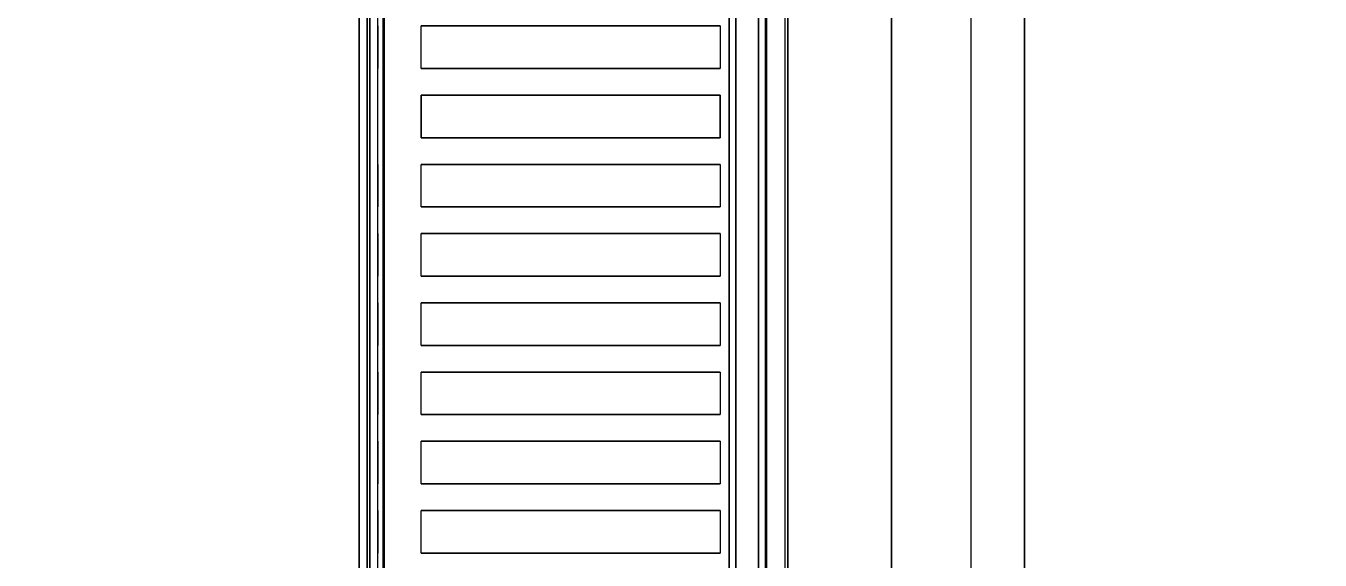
# Model space of a CAD drawing. Header units: millimetres. Extents: x 45 to 25350, y 77 to 5059.
# Drawn here: x 22143.73 to 22168.05, y 3833.37 to 3843.4 of the extents above; entities that cross this region are included whole.
import ezdxf

# ---------------------------------------------------------------- set-up
doc = ezdxf.new("R2010")
doc.units = ezdxf.units.MM
doc.header["$LTSCALE"] = 5
doc.linetypes.add('TRATTO-PUNTO', pattern=[1, 0.5, -0.25, 0, -0.25])
for name, color, linetype in [('200-EquipBorder-2d', 9, 'Continuous'), ('200-EquipInternal-2d', 252, 'Continuous'), ('200-EquipSteel-3d', 9, 'Continuous'), ('HG-001 Duvar', 6, 'Continuous')]:
    doc.layers.add(name, color=color, linetype=linetype)
doc.layers.add('200-InsPoint-3D', color=3, linetype='Continuous', plot=False)

# ---------------------------------------------------------------- blocks, each defined once
blk = doc.blocks.new('ELECTROLUX-MC7-PASTACOOKER-400')
at = {"layer": '200-EquipInternal-2d'}
for points in [[(63.76, -100), (336.24, -100, -0.414214), (370, -133.76), (370, -571.24, -0.414214), (336.24, -605), (63.76, -605, -0.414214), (30, -571.24), (30, -133.76, -0.414214)], [(63.76, -115), (336.24, -115, -0.414214), (355, -133.76), (355, -571.24, -0.414214), (336.24, -590), (63.76, -590, -0.414214), (45, -571.24), (45, -133.76, -0.414214)], [(325, -155), (325, -485, -0.414214), (295, -515), (105, -515, -0.414214), (75, -485), (75, -155, -0.414214), (105, -125), (295, -125, -0.414214)]]:
    blk.add_lwpolyline(points, format="xyb", close=True, dxfattribs=at)
at = {"layer": '200-EquipSteel-3d', "invisible_edges": 5}
for points in [[(400, -80.5, 900), (336.24, -100, 900), (63.76, -100, 900), (0, -80.5, 900)], [(105, -125, 890), (63.76, -115, 890), (336.24, -115, 890), (295, -125, 890)]]:
    blk.add_3dface(points, dxfattribs=at)
at = {"layer": '200-EquipSteel-3d'}
for points in [[(63.76, -100, 900), (63.76, -115, 890), (336.24, -115, 890), (336.24, -100, 900)], [(105, -125, 680), (295, -125, 680), (295, -125, 890), (105, -125, 890)]]:
    blk.add_3dface(points, dxfattribs=at)
blk = doc.blocks.new('ELECTROLUX-MC-CAMINO400')
at = {"layer": '200-EquipInternal-2d'}
for points in [[(0, -0.21), (400, -0.21), (400, -75.21), (0, -75.21)], [(144, -10.37), (152, -10.37), (152, -66.52), (144, -66.52)], [(157, -10.37), (165, -10.37), (165, -66.52), (157, -66.52)], [(170, -10.37), (178, -10.37), (178, -66.52), (170, -66.52)], [(183, -10.37), (191, -10.37), (191, -66.52), (183, -66.52)], [(196, -10.37), (204, -10.37), (204, -66.52), (196, -66.52)], [(209, -10.37), (217, -10.37), (217, -66.52), (209, -66.52)], [(222, -10.37), (230, -10.37), (230, -66.52), (222, -66.52)], [(235, -10.37), (243, -10.37), (243, -66.52), (235, -66.52)]]:
    blk.add_lwpolyline(points, close=True, dxfattribs=at)
at = {"layer": '200-EquipSteel-3d'}
for points in [[(0, -0.21, 917.01), (0, -0.21, 956), (400, -0.21, 956), (400, -0.21, 917.01)], [(0, -69.44, 915), (0, -3.39, 915), (400, -3.39, 915), (400, -69.44, 915)]]:
    blk.add_3dface(points, dxfattribs=at)
for points, invisible_edges in [([(0, -0.21, 956), (0, -0.36, 956.76), (400, -0.36, 956.76), (400, -0.21, 956)], 2), ([(0, -0.25, 916.62), (0, -0.21, 917.01), (400, -0.21, 917.01), (400, -0.25, 916.62)], 8), ([(0, -0.37, 916.23), (0, -0.25, 916.62), (400, -0.25, 916.62), (400, -0.37, 916.23)], 10), ([(0, -0.36, 956.76), (0, -0.78, 957.41), (400, -0.78, 957.41), (400, -0.36, 956.76)], 10), ([(0, -0.56, 915.88), (0, -0.37, 916.23), (400, -0.37, 916.23), (400, -0.56, 915.88)], 10), ([(0, -0.82, 915.58), (0, -0.56, 915.88), (400, -0.56, 915.88), (400, -0.82, 915.58)], 10), ([(0, -0.78, 957.41), (0, -1.43, 957.84), (400, -1.43, 957.84), (400, -0.78, 957.41)], 10), ([(0, -1.41, 915.27), (0, -0.82, 915.58), (400, -0.82, 915.58), (400, -1.41, 915.27)], 10), ([(0, -2.05, 915.07), (0, -1.41, 915.27), (400, -1.41, 915.27), (400, -2.05, 915.07)], 10), ([(0, -1.43, 957.84), (0, -2.19, 958), (400, -2.19, 958), (400, -1.43, 957.84)], 8), ([(0, -2.72, 914.98), (0, -2.05, 915.07), (400, -2.05, 915.07), (400, -2.72, 914.98)], 10), ([(139, -2.19, 958), (144, -2.19, 958), (144, -10.37, 957.76), (139, -10.37, 957.76)], 14), ([(144, -10.37, 957.76), (152, -10.37, 957.76), (152, -2.19, 958), (144, -2.19, 958)], 10), ([(152, -2.19, 958), (157, -2.19, 958), (157, -10.37, 957.76), (152, -10.37, 957.76)], 14), ([(157, -10.37, 957.76), (165, -10.37, 957.76), (165, -2.19, 958), (157, -2.19, 958)], 10), ([(165, -2.19, 958), (170, -2.19, 958), (170, -10.37, 957.76), (165, -10.37, 957.76)], 14), ([(170, -10.37, 957.76), (178, -10.37, 957.76), (178, -2.19, 958), (170, -2.19, 958)], 10), ([(178, -2.19, 958), (183, -2.19, 958), (183, -10.37, 957.76), (178, -10.37, 957.76)], 14), ([(183, -10.37, 957.76), (191, -10.37, 957.76), (191, -2.19, 958), (183, -2.19, 958)], 10), ([(191, -2.19, 958), (196, -2.19, 958), (196, -10.37, 957.76), (191, -10.37, 957.76)], 14), ([(196, -10.37, 957.76), (204, -10.37, 957.76), (204, -2.19, 958), (196, -2.19, 958)], 10), ([(204, -2.19, 958), (209, -2.19, 958), (209, -10.37, 957.76), (204, -10.37, 957.76)], 14), ([(209, -10.37, 957.76), (217, -10.37, 957.76), (217, -2.19, 958), (209, -2.19, 958)], 10), ([(217, -2.19, 958), (222, -2.19, 958), (222, -10.37, 957.76), (217, -10.37, 957.76)], 14), ([(230, -10.37, 957.76), (222, -10.37, 957.76), (222, -2.19, 958), (230, -2.19, 958)], 10), ([(230, -2.19, 958), (235, -2.19, 958), (235, -10.37, 957.76), (230, -10.37, 957.76)], 14), ([(235, -10.37, 957.76), (243, -10.37, 957.76), (243, -2.19, 958), (235, -2.19, 958)], 10), ([(243, -2.19, 958), (248, -2.19, 958), (248, -10.37, 957.76), (243, -10.37, 957.76)], 14), ([(0, -3.39, 915), (0, -2.72, 914.98), (400, -2.72, 914.98), (400, -3.39, 915)], 2), ([(139, -17.47, 956.91), (139, -10.37, 957.76), (144, -10.37, 957.76), (144, -17.47, 956.91)], 10), ([(152, -17.47, 956.91), (152, -10.37, 957.76), (157, -10.37, 957.76), (157, -17.47, 956.91)], 10), ([(165, -17.47, 956.91), (165, -10.37, 957.76), (170, -10.37, 957.76), (170, -17.47, 956.91)], 10), ([(178, -17.47, 956.91), (178, -10.37, 957.76), (183, -10.37, 957.76), (183, -17.47, 956.91)], 10), ([(191, -17.47, 956.91), (191, -10.37, 957.76), (196, -10.37, 957.76), (196, -17.47, 956.91)], 10), ([(204, -17.47, 956.91), (204, -10.37, 957.76), (209, -10.37, 957.76), (209, -17.47, 956.91)], 10), ([(217, -17.47, 956.91), (217, -10.37, 957.76), (222, -10.37, 957.76), (222, -17.47, 956.91)], 10), ([(230, -17.47, 956.91), (230, -10.37, 957.76), (235, -10.37, 957.76), (235, -17.47, 956.91)], 10), ([(243, -17.47, 956.91), (243, -10.37, 957.76), (248, -10.37, 957.76), (248, -17.47, 956.91)], 10), ([(139, -24.48, 955.45), (139, -17.47, 956.91), (144, -17.47, 956.91), (144, -24.48, 955.45)], 10), ([(152, -24.48, 955.45), (152, -17.47, 956.91), (157, -17.47, 956.91), (157, -24.48, 955.45)], 10), ([(165, -24.48, 955.45), (165, -17.47, 956.91), (170, -17.47, 956.91), (170, -24.48, 955.45)], 10), ([(178, -24.48, 955.45), (178, -17.47, 956.91), (183, -17.47, 956.91), (183, -24.48, 955.45)], 10), ([(191, -24.48, 955.45), (191, -17.47, 956.91), (196, -17.47, 956.91), (196, -24.48, 955.45)], 10), ([(204, -24.48, 955.45), (204, -17.47, 956.91), (209, -17.47, 956.91), (209, -24.48, 955.45)], 10), ([(217, -24.48, 955.45), (217, -17.47, 956.91), (222, -17.47, 956.91), (222, -24.48, 955.45)], 10), ([(230, -24.48, 955.45), (230, -17.47, 956.91), (235, -17.47, 956.91), (235, -24.48, 955.45)], 10), ([(243, -24.48, 955.45), (243, -17.47, 956.91), (248, -17.47, 956.91), (248, -24.48, 955.45)], 10), ([(139, -31.33, 953.39), (139, -24.48, 955.45), (144, -24.48, 955.45), (144, -31.33, 953.39)], 10), ([(152, -31.33, 953.39), (152, -24.48, 955.45), (157, -24.48, 955.45), (157, -31.33, 953.39)], 10), ([(165, -31.33, 953.39), (165, -24.48, 955.45), (170, -24.48, 955.45), (170, -31.33, 953.39)], 10), ([(178, -31.33, 953.39), (178, -24.48, 955.45), (183, -24.48, 955.45), (183, -31.33, 953.39)], 10), ([(191, -31.33, 953.39), (191, -24.48, 955.45), (196, -24.48, 955.45), (196, -31.33, 953.39)], 10), ([(204, -31.33, 953.39), (204, -24.48, 955.45), (209, -24.48, 955.45), (209, -31.33, 953.39)], 10), ([(217, -31.33, 953.39), (217, -24.48, 955.45), (222, -24.48, 955.45), (222, -31.33, 953.39)], 10), ([(230, -31.33, 953.39), (230, -24.48, 955.45), (235, -24.48, 955.45), (235, -31.33, 953.39)], 10), ([(243, -31.33, 953.39), (243, -24.48, 955.45), (248, -24.48, 955.45), (248, -31.33, 953.39)], 10), ([(139, -37.98, 950.75), (139, -31.33, 953.39), (144, -31.33, 953.39), (144, -37.98, 950.75)], 10), ([(152, -37.98, 950.75), (152, -31.33, 953.39), (157, -31.33, 953.39), (157, -37.98, 950.75)], 10), ([(165, -37.98, 950.75), (165, -31.33, 953.39), (170, -31.33, 953.39), (170, -37.98, 950.75)], 10), ([(178, -37.98, 950.75), (178, -31.33, 953.39), (183, -31.33, 953.39), (183, -37.98, 950.75)], 10), ([(191, -37.98, 950.75), (191, -31.33, 953.39), (196, -31.33, 953.39), (196, -37.98, 950.75)], 10), ([(204, -37.98, 950.75), (204, -31.33, 953.39), (209, -31.33, 953.39), (209, -37.98, 950.75)], 10), ([(217, -37.98, 950.75), (217, -31.33, 953.39), (222, -31.33, 953.39), (222, -37.98, 950.75)], 10), ([(230, -37.98, 950.75), (230, -31.33, 953.39), (235, -31.33, 953.39), (235, -37.98, 950.75)], 10), ([(243, -37.98, 950.75), (243, -31.33, 953.39), (248, -31.33, 953.39), (248, -37.98, 950.75)], 10), ([(139, -44.37, 947.54), (139, -37.98, 950.75), (144, -37.98, 950.75), (144, -44.37, 947.54)], 10), ([(152, -44.37, 947.54), (152, -37.98, 950.75), (157, -37.98, 950.75), (157, -44.37, 947.54)], 10), ([(165, -44.37, 947.54), (165, -37.98, 950.75), (170, -37.98, 950.75), (170, -44.37, 947.54)], 10), ([(178, -44.37, 947.54), (178, -37.98, 950.75), (183, -37.98, 950.75), (183, -44.37, 947.54)], 10), ([(191, -44.37, 947.54), (191, -37.98, 950.75), (196, -37.98, 950.75), (196, -44.37, 947.54)], 10), ([(204, -44.37, 947.54), (204, -37.98, 950.75), (209, -37.98, 950.75), (209, -44.37, 947.54)], 10), ([(217, -44.37, 947.54), (217, -37.98, 950.75), (222, -37.98, 950.75), (222, -44.37, 947.54)], 10), ([(230, -44.37, 947.54), (230, -37.98, 950.75), (235, -37.98, 950.75), (235, -44.37, 947.54)], 10), ([(243, -44.37, 947.54), (243, -37.98, 950.75), (248, -37.98, 950.75), (248, -44.37, 947.54)], 10), ([(139, -50.47, 943.8), (139, -44.37, 947.54), (144, -44.37, 947.54), (144, -50.47, 943.8)], 10), ([(152, -50.47, 943.8), (152, -44.37, 947.54), (157, -44.37, 947.54), (157, -50.47, 943.8)], 10), ([(165, -50.47, 943.8), (165, -44.37, 947.54), (170, -44.37, 947.54), (170, -50.47, 943.8)], 10), ([(178, -50.47, 943.8), (178, -44.37, 947.54), (183, -44.37, 947.54), (183, -50.47, 943.8)], 10), ([(191, -50.47, 943.8), (191, -44.37, 947.54), (196, -44.37, 947.54), (196, -50.47, 943.8)], 10), ([(204, -50.47, 943.8), (204, -44.37, 947.54), (209, -44.37, 947.54), (209, -50.47, 943.8)], 10), ([(217, -50.47, 943.8), (217, -44.37, 947.54), (222, -44.37, 947.54), (222, -50.47, 943.8)], 10), ([(230, -50.47, 943.8), (230, -44.37, 947.54), (235, -44.37, 947.54), (235, -50.47, 943.8)], 10), ([(243, -50.47, 943.8), (243, -44.37, 947.54), (248, -44.37, 947.54), (248, -50.47, 943.8)], 10), ([(139, -56.22, 939.54), (139, -50.47, 943.8), (144, -50.47, 943.8), (144, -56.22, 939.54)], 10), ([(152, -56.22, 939.54), (152, -50.47, 943.8), (157, -50.47, 943.8), (157, -56.22, 939.54)], 10), ([(165, -56.22, 939.54), (165, -50.47, 943.8), (170, -50.47, 943.8), (170, -56.22, 939.54)], 10), ([(178, -56.22, 939.54), (178, -50.47, 943.8), (183, -50.47, 943.8), (183, -56.22, 939.54)], 10), ([(191, -56.22, 939.54), (191, -50.47, 943.8), (196, -50.47, 943.8), (196, -56.22, 939.54)], 10), ([(204, -56.22, 939.54), (204, -50.47, 943.8), (209, -50.47, 943.8), (209, -56.22, 939.54)], 10), ([(217, -56.22, 939.54), (217, -50.47, 943.8), (222, -50.47, 943.8), (222, -56.22, 939.54)], 10), ([(230, -56.22, 939.54), (230, -50.47, 943.8), (235, -50.47, 943.8), (235, -56.22, 939.54)], 10), ([(243, -56.22, 939.54), (243, -50.47, 943.8), (248, -50.47, 943.8), (248, -56.22, 939.54)], 10), ([(139, -61.59, 934.81), (139, -56.22, 939.54), (144, -56.22, 939.54), (144, -61.59, 934.81)], 10), ([(152, -61.59, 934.81), (152, -56.22, 939.54), (157, -56.22, 939.54), (157, -61.59, 934.81)], 10), ([(165, -61.59, 934.81), (165, -56.22, 939.54), (170, -56.22, 939.54), (170, -61.59, 934.81)], 10), ([(178, -61.59, 934.81), (178, -56.22, 939.54), (183, -56.22, 939.54), (183, -61.59, 934.81)], 10), ([(191, -61.59, 934.81), (191, -56.22, 939.54), (196, -56.22, 939.54), (196, -61.59, 934.81)], 10), ([(204, -61.59, 934.81), (204, -56.22, 939.54), (209, -56.22, 939.54), (209, -61.59, 934.81)], 10), ([(217, -61.59, 934.81), (217, -56.22, 939.54), (222, -56.22, 939.54), (222, -61.59, 934.81)], 10), ([(230, -61.59, 934.81), (230, -56.22, 939.54), (235, -56.22, 939.54), (235, -61.59, 934.81)], 10), ([(243, -61.59, 934.81), (243, -56.22, 939.54), (248, -56.22, 939.54), (248, -61.59, 934.81)], 10), ([(139, -66.52, 929.63), (139, -61.59, 934.81), (144, -61.59, 934.81), (144, -66.52, 929.63)], 10), ([(152, -66.52, 929.63), (152, -61.59, 934.81), (157, -61.59, 934.81), (157, -66.52, 929.63)], 10), ([(165, -66.52, 929.63), (165, -61.59, 934.81), (170, -61.59, 934.81), (170, -66.52, 929.63)], 10), ([(178, -66.52, 929.63), (178, -61.59, 934.81), (183, -61.59, 934.81), (183, -66.52, 929.63)], 10), ([(191, -66.52, 929.63), (191, -61.59, 934.81), (196, -61.59, 934.81), (196, -66.52, 929.63)], 10), ([(204, -66.52, 929.63), (204, -61.59, 934.81), (209, -61.59, 934.81), (209, -66.52, 929.63)], 10), ([(217, -66.52, 929.63), (217, -61.59, 934.81), (222, -61.59, 934.81), (222, -66.52, 929.63)], 10), ([(230, -66.52, 929.63), (230, -61.59, 934.81), (235, -61.59, 934.81), (235, -66.52, 929.63)], 10), ([(243, -66.52, 929.63), (243, -61.59, 934.81), (248, -61.59, 934.81), (248, -66.52, 929.63)], 10), ([(139, -71, 924.05), (144, -71, 924.05), (144, -66.52, 929.63), (139, -66.52, 929.63)], 15), ([(144, -71, 924.05), (152, -71, 924.05), (152, -66.52, 929.63), (144, -66.52, 929.63)], 11), ([(152, -71, 924.05), (157, -71, 924.05), (157, -66.52, 929.63), (152, -66.52, 929.63)], 15), ([(157, -71, 924.05), (165, -71, 924.05), (165, -66.52, 929.63), (157, -66.52, 929.63)], 11), ([(165, -71, 924.05), (170, -71, 924.05), (170, -66.52, 929.63), (165, -66.52, 929.63)], 15), ([(170, -71, 924.05), (178, -71, 924.05), (178, -66.52, 929.63), (170, -66.52, 929.63)], 11), ([(178, -71, 924.05), (183, -71, 924.05), (183, -66.52, 929.63), (178, -66.52, 929.63)], 15), ([(183, -71, 924.05), (191, -71, 924.05), (191, -66.52, 929.63), (183, -66.52, 929.63)], 11), ([(191, -71, 924.05), (196, -71, 924.05), (196, -66.52, 929.63), (191, -66.52, 929.63)], 15), ([(196, -71, 924.05), (204, -71, 924.05), (204, -66.52, 929.63), (196, -66.52, 929.63)], 11), ([(204, -71, 924.05), (209, -71, 924.05), (209, -66.52, 929.63), (204, -66.52, 929.63)], 15), ([(209, -71, 924.05), (217, -71, 924.05), (217, -66.52, 929.63), (209, -66.52, 929.63)], 11), ([(217, -71, 924.05), (222, -71, 924.05), (222, -66.52, 929.63), (217, -66.52, 929.63)], 15), ([(230, -71, 924.05), (222, -71, 924.05), (222, -66.52, 929.63), (230, -66.52, 929.63)], 11), ([(230, -71, 924.05), (235, -71, 924.05), (235, -66.52, 929.63), (230, -66.52, 929.63)], 15), ([(235, -71, 924.05), (243, -71, 924.05), (243, -66.52, 929.63), (235, -66.52, 929.63)], 11), ([(243, -71, 924.05), (248, -71, 924.05), (248, -66.52, 929.63), (243, -66.52, 929.63)], 15), ([(0, -70.76, 915.05), (0, -69.44, 915), (400, -69.44, 915), (400, -70.76, 915.05)], 8), ([(0, -72.06, 915.25), (0, -70.76, 915.05), (400, -70.76, 915.05), (400, -72.06, 915.25)], 10), ([(0, -74.97, 918.1), (0, -71, 924.05), (400, -71, 924.05), (400, -74.97, 918.1)], 2), ([(0, -73.33, 915.6), (0, -72.06, 915.25), (400, -72.06, 915.25), (400, -73.33, 915.6)], 10), ([(0, -74.56, 916.08), (0, -73.33, 915.6), (400, -73.33, 915.6), (400, -74.56, 916.08)], 10), ([(0, -74.96, 916.48), (0, -74.56, 916.08), (400, -74.56, 916.08), (400, -74.96, 916.48)], 10), ([(0, -75.18, 917), (0, -74.96, 916.48), (400, -74.96, 916.48), (400, -75.18, 917)], 10), ([(0, -74.97, 918.1), (0, -75.18, 917.57), (400, -75.18, 917.57), (400, -74.97, 918.1)], 2), ([(0, -75.18, 917.57), (0, -75.18, 917), (400, -75.18, 917), (400, -75.18, 917.57)], 10)]:
    blk.add_3dface(points, dxfattribs=dict(at, invisible_edges=invisible_edges))
blk = doc.blocks.new('ELECTROLUX-MC7-BODYTOP400')
at = {"layer": '200-EquipBorder-2d'}
blk.add_line((0, 0), (400, 0), dxfattribs=at)
at = {"layer": '200-EquipInternal-2d'}
blk.add_line((0, -80), (400, -80), dxfattribs=at)
at = {"layer": '200-EquipSteel-3d'}
for points, invisible_edges in [([(0, -0.34, 912.22), (0, 0, 910.5), (400, 0, 910.5), (400, -0.34, 912.22)], 8), ([(0, 0, 902.7), (0, -0.13, 901.81), (400, -0.13, 901.81), (400, 0, 902.7)], 2), ([(0, -0.13, 901.81), (0, -0.54, 901.01), (400, -0.54, 901.01), (400, -0.13, 901.81)], 10), ([(0, -1.32, 913.68), (0, -0.34, 912.22), (400, -0.34, 912.22), (400, -1.32, 913.68)], 10), ([(0, -0.54, 901.01), (0, -1.19, 900.39), (400, -1.19, 900.39), (400, -0.54, 901.01)], 10), ([(0, -1.19, 900.39), (0, -2, 900), (400, -2, 900), (400, -1.19, 900.39)], 8), ([(0, -2.78, 914.66), (0, -1.32, 913.68), (400, -1.32, 913.68), (400, -2.78, 914.66)], 10), ([(0, -4.5, 915), (0, -2.78, 914.66), (400, -2.78, 914.66), (400, -4.5, 915)], 2), ([(0, -71.6, 914.58), (0, -69.5, 915), (400, -69.5, 915), (400, -71.6, 914.58)], 8), ([(0, -73.39, 913.39), (0, -71.6, 914.58), (400, -71.6, 914.58), (400, -73.39, 913.39)], 10), ([(0, -74.58, 911.6), (0, -73.39, 913.39), (400, -73.39, 913.39), (400, -74.58, 911.6)], 10), ([(0, -75, 909.5), (0, -74.58, 911.6), (400, -74.58, 911.6), (400, -75, 909.5)], 2), ([(0, -75.45, 903.59), (0, -75, 905.7), (400, -75, 905.7), (400, -75.45, 903.59)], 8), ([(0, -76.64, 901.78), (0, -75.45, 903.59), (400, -75.45, 903.59), (400, -76.64, 901.78)], 10), ([(0, -78.4, 900.53), (0, -76.64, 901.78), (400, -76.64, 901.78), (400, -78.4, 900.53)], 10), ([(0, -80.5, 900), (0, -78.4, 900.53), (400, -78.4, 900.53), (400, -80.5, 900)], 2)]:
    blk.add_3dface(points, dxfattribs=dict(at, invisible_edges=invisible_edges))
for points in [[(0, 0, 910.5), (0, 0, 902.7), (400, 0, 902.7), (400, 0, 910.5)], [(0, -655, 650), (0, -2, 650), (400, -2, 650), (400, -655, 650)], [(0, -2, 650), (0, -2, 900), (400, -2, 900), (400, -2, 650)], [(0, -69.5, 915), (0, -4.5, 915), (400, -4.5, 915), (400, -69.5, 915)], [(0, -75, 905.7), (0, -75, 909.5), (400, -75, 909.5), (400, -75, 905.7)]]:
    blk.add_3dface(points, dxfattribs=at)
blk = doc.blocks.new('ELECTROLUX-MC7-BODY400X600')
at = {"layer": '200-EquipSteel-3d'}
for points in [[(21, -2, 650), (379, -2, 650), (379, -2, 245), (21, -2, 245)], [(21, -2, 200), (379, -2, 200), (379, -2, 245), (21, -2, 245)], [(21, -655, 245), (379, -655, 245), (379, -2, 245), (21, -2, 245)], [(21, -655, 200), (379, -655, 200), (379, -2, 200), (21, -2, 200)], [(379, -655, 605), (21, -655, 605), (21, -2, 605), (379, -2, 605)]]:
    blk.add_3dface(points, dxfattribs=at)
blk = doc.blocks.new('E7PCED1KF0')
for name, p in [('ELECTROLUX-MC7-BODYTOP400', (0, 0)), ('ELECTROLUX-MC-CAMINO400', (0, -1.29)), ('ELECTROLUX-MC7-BODY400X600', (0, 0)), ('ELECTROLUX-MC7-PASTACOOKER-400', (0, 0))]:
    blk.add_blockref(name, p)
blk = doc.blocks.new('EP1124T')
at = {"layer": '200-EquipBorder-2d', "linetype": 'TRATTO-PUNTO'}
blk.add_lwpolyline([(0, -1100), (2400, -1100), (2400, 0), (0, 0)], close=True, dxfattribs=at)
at = {"layer": '200-InsPoint-3D', "flags": 9}
blk.add_attdef('DISTANG', (0, 0), '', height=1, dxfattribs=at)

msp = doc.modelspace()

# ---------------------------------------------------------------- hatches: boundary and pattern name
at = {"ltscale": 0.5}
h = msp.add_hatch(dxfattribs=at)
h.set_pattern_fill('ANSI31', color=251, scale=30)
h.set_pattern_definition([(45, (24280.266, 18410.9967), (-2.6516504, 2.6516504), [])])
h.paths.add_polyline_path([(21763.422, 4094.474), (22023.384, 4098.963), (22023.021, 4119.96), (21730.1, 4114.902), (21721.79, 4595.08, -0.130845), (22999.271, 4233.912, -0.490921), (22999.351, 4233.948, -0.006684), (23000.203, 4268.186, 0.132238), (21691.262, 4625.367), (21711.964, 3429.136), (22159.106, 3170.979), (22174.106, 3196.96), (22030.234, 3280.024), (22097.77, 3397), (22270.975, 3297), (22270.985, 3297.017), (22281.975, 3316.053), (22090.583, 3426.553), (22020.057, 3425.335), (21775.094, 3421.105, -0.000011), (21771.021, 3655.54), (22030.982, 3660.029), (22030.618, 3681.026), (21770.657, 3676.536, -0.000019)])

# ---------------------------------------------------------------- linework, layer by layer
at = {"layer": 'HG-001 Duvar', "ltscale": 0.5}
msp.add_line((22150.148, 4159.097), (22150.148, 3541.28), dxfattribs=at)

# ---------------------------------------------------------------- block references
at = {"zscale": 0.1, "rotation": 90}
for name, p, xscale, yscale in [('EP1124T', (22149.998, 3679.097), 0.1666666666675383, 0.09999999999854481), ('E7PCED1KF0', (22149.998, 3819.097), 0.09999999999999432, 0.09999999999999432)]:
    msp.add_blockref(name, p, dxfattribs=dict(at, xscale=xscale, yscale=yscale))

doc.saveas('drawing.dxf')
